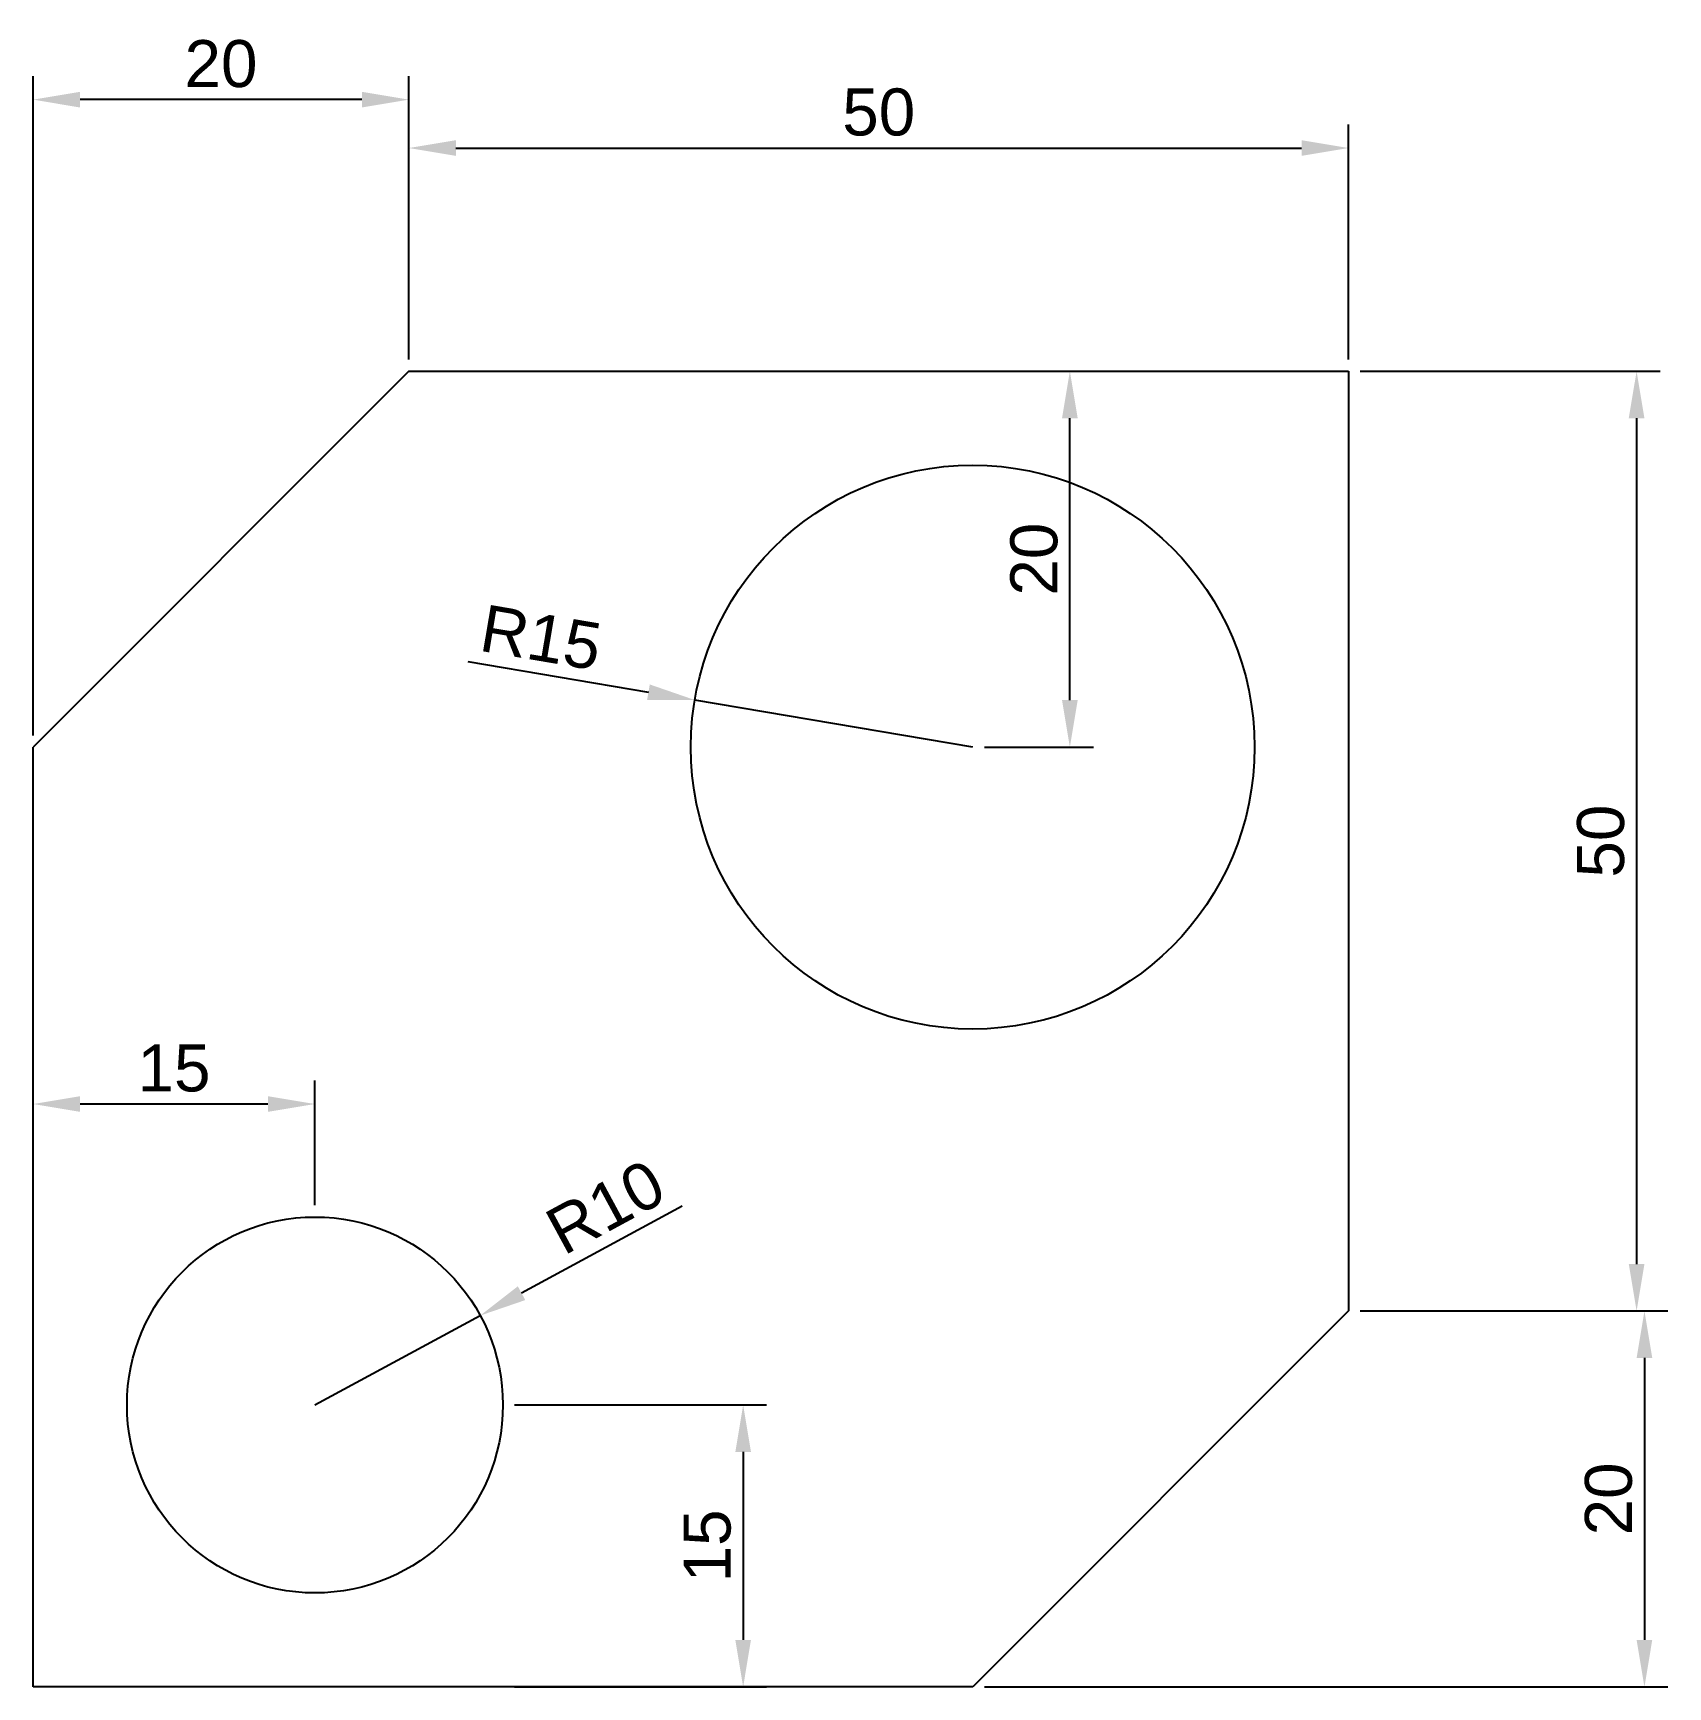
# Model space of a CAD drawing. Header units: millimetres. Extents: x 1820.7 to 1907.7, y 2060.1 to 2148.1.
import ezdxf

# ---------------------------------------------------------------- set-up
doc = ezdxf.new("R2010")
doc.units = ezdxf.units.MM
doc.styles.get("Standard").update_dxf_attribs({"font": 'arial.ttf'})
doc.dimstyles.new('ISO-25', dxfattribs={"dimtxt": 2.5, "dimasz": 2.5, "dimexe": 1.25, "dimexo": 0.625, "dimtad": 1, "dimtxsty": 'Standard', "dimcen": 2.5, "dimadec": 0, "dimazin": 0, "dimtfac": 1, "dimtmove": 0, "dimatfit": 3, "dimfxl": 1, "dimarcsym": 0})

# ---------------------------------------------------------------- blocks, each defined once
blk = doc.blocks.new('*D3')
at = {"color": 0, "lineweight": -2, "transparency": 16777216}
for p, q in [((1820.676, 2110.713), (1820.676, 2145.786)), ((1840.676, 2130.713), (1840.676, 2145.786)), ((1838.176, 2144.536), (1823.176, 2144.536))]:
    blk.add_line(p, q, dxfattribs=at)
at = {"color": 0, "transparency": 16777216}
for points in [[(1823.176, 2144.952), (1823.176, 2144.119), (1820.676, 2144.536)], [(1838.176, 2144.952), (1838.176, 2144.119), (1840.676, 2144.536)]]:
    blk.add_solid(points, dxfattribs=at)
at = {"layer": 'Defpoints', "color": 0, "transparency": 16777216}
for p in [(1820.676, 2144.536), (1840.676, 2130.088), (1820.676, 2110.088)]:
    blk.add_point(p, dxfattribs=at)
at = {"color": 0, "transparency": 16777216, "insert": (1830.676, 2146.437), "char_height": 2.5, "attachment_point": 5}
blk.add_mtext('20', dxfattribs=at)
blk = doc.blocks.new('*D4')
at = {"color": 0, "lineweight": -2, "transparency": 16777216}
for p, q in [((1820.676, 2085.713), (1820.676, 2092.35)), ((1835.676, 2085.713), (1835.676, 2092.35)), ((1833.176, 2091.1), (1823.176, 2091.1))]:
    blk.add_line(p, q, dxfattribs=at)
at = {"color": 0, "transparency": 16777216}
for points in [[(1823.176, 2091.516), (1823.176, 2090.683), (1820.676, 2091.1)], [(1833.176, 2091.516), (1833.176, 2090.683), (1835.676, 2091.1)]]:
    blk.add_solid(points, dxfattribs=at)
at = {"layer": 'Defpoints', "color": 0, "transparency": 16777216}
for p in [(1820.676, 2091.1), (1820.676, 2085.088), (1835.676, 2085.088)]:
    blk.add_point(p, dxfattribs=at)
at = {"color": 0, "transparency": 16777216, "insert": (1828.176, 2093.001), "char_height": 2.5, "attachment_point": 5}
blk.add_mtext('15', dxfattribs=at)
blk = doc.blocks.new('*D8')
at = {"color": 0, "lineweight": -2, "transparency": 16777216}
for p, q in [((1846.301, 2075.088), (1859.712, 2075.088)), ((1858.462, 2072.588), (1858.462, 2062.588)), ((1846.301, 2060.088), (1859.712, 2060.088))]:
    blk.add_line(p, q, dxfattribs=at)
at = {"color": 0, "transparency": 16777216}
for points in [[(1858.045, 2072.588), (1858.878, 2072.588), (1858.462, 2075.088)], [(1858.045, 2062.588), (1858.878, 2062.588), (1858.462, 2060.088)]]:
    blk.add_solid(points, dxfattribs=at)
at = {"layer": 'Defpoints', "color": 0, "transparency": 16777216}
for p in [(1845.676, 2075.088), (1845.676, 2060.088), (1858.462, 2060.088)]:
    blk.add_point(p, dxfattribs=at)
at = {"color": 0, "transparency": 16777216, "insert": (1856.56, 2067.588), "char_height": 2.5, "attachment_point": 5, "rotation": 90}
blk.add_mtext('15', dxfattribs=at)
blk = doc.blocks.new('*D10')
at = {"color": 0, "lineweight": -2, "transparency": 16777216}
for p, q in [((1855.215, 2085.659), (1846.67, 2081.036)), ((1835.676, 2075.088), (1844.472, 2079.846))]:
    blk.add_line(p, q, dxfattribs=at)
at = {"color": 0, "transparency": 16777216}
blk.add_solid([(1846.472, 2081.402), (1846.869, 2080.669), (1844.472, 2079.846)], dxfattribs=at)
at = {"layer": 'Defpoints', "color": 0, "transparency": 16777216}
for p in [(1844.472, 2079.846), (1835.676, 2075.088)]:
    blk.add_point(p, dxfattribs=at)
at = {"color": 0, "transparency": 16777216, "insert": (1851.137, 2085.615), "char_height": 2.5, "attachment_point": 5, "rotation": 28.41561}
blk.add_mtext('R10', dxfattribs=at)
blk = doc.blocks.new('*D11')
at = {"color": 0, "lineweight": -2, "transparency": 16777216}
for p, q in [((1843.817, 2114.641), (1853.422, 2113.012)), ((1870.676, 2110.088), (1855.887, 2112.595))]:
    blk.add_line(p, q, dxfattribs=at)
at = {"color": 0, "transparency": 16777216}
blk.add_solid([(1853.492, 2113.423), (1853.353, 2112.602), (1855.887, 2112.595)], dxfattribs=at)
at = {"layer": 'Defpoints', "color": 0, "transparency": 16777216}
for p in [(1855.887, 2112.595), (1870.676, 2110.088)]:
    blk.add_point(p, dxfattribs=at)
at = {"color": 0, "transparency": 16777216, "insert": (1847.705, 2115.91), "char_height": 2.5, "attachment_point": 5, "rotation": 350.37841}
blk.add_mtext('R15', dxfattribs=at)
blk = doc.blocks.new('*D12')
at = {"color": 0, "lineweight": -2, "transparency": 16777216}
for p, q in [((1840.676, 2130.713), (1840.676, 2143.212)), ((1890.676, 2130.713), (1890.676, 2143.212)), ((1843.176, 2141.962), (1888.176, 2141.962))]:
    blk.add_line(p, q, dxfattribs=at)
at = {"color": 0, "transparency": 16777216}
for points in [[(1843.176, 2142.379), (1843.176, 2141.545), (1840.676, 2141.962)], [(1888.176, 2142.379), (1888.176, 2141.545), (1890.676, 2141.962)]]:
    blk.add_solid(points, dxfattribs=at)
at = {"layer": 'Defpoints', "color": 0, "transparency": 16777216}
for p in [(1890.676, 2141.962), (1840.676, 2130.088), (1890.676, 2130.088)]:
    blk.add_point(p, dxfattribs=at)
at = {"color": 0, "transparency": 16777216, "insert": (1865.676, 2143.863), "char_height": 2.5, "attachment_point": 5}
blk.add_mtext('50', dxfattribs=at)
blk = doc.blocks.new('*D13')
at = {"color": 0, "lineweight": -2, "transparency": 16777216}
for p, q in [((1891.301, 2130.088), (1907.255, 2130.088)), ((1906.005, 2127.588), (1906.005, 2082.588)), ((1891.301, 2080.088), (1907.255, 2080.088))]:
    blk.add_line(p, q, dxfattribs=at)
at = {"color": 0, "transparency": 16777216}
for points in [[(1905.588, 2127.588), (1906.422, 2127.588), (1906.005, 2130.088)], [(1905.588, 2082.588), (1906.422, 2082.588), (1906.005, 2080.088)]]:
    blk.add_solid(points, dxfattribs=at)
at = {"layer": 'Defpoints', "color": 0, "transparency": 16777216}
for p in [(1890.676, 2130.088), (1890.676, 2080.088), (1906.005, 2080.088)]:
    blk.add_point(p, dxfattribs=at)
at = {"color": 0, "transparency": 16777216, "insert": (1904.103, 2105.088), "char_height": 2.5, "attachment_point": 5, "rotation": 90}
blk.add_mtext('50', dxfattribs=at)
blk = doc.blocks.new('*D14')
at = {"color": 0, "lineweight": -2, "transparency": 16777216}
for p, q in [((1891.301, 2080.088), (1907.672, 2080.088)), ((1906.422, 2077.588), (1906.422, 2062.588)), ((1871.301, 2060.088), (1907.672, 2060.088))]:
    blk.add_line(p, q, dxfattribs=at)
at = {"color": 0, "transparency": 16777216}
for points in [[(1906.005, 2077.588), (1906.838, 2077.588), (1906.422, 2080.088)], [(1906.005, 2062.588), (1906.838, 2062.588), (1906.422, 2060.088)]]:
    blk.add_solid(points, dxfattribs=at)
at = {"layer": 'Defpoints', "color": 0, "transparency": 16777216}
for p in [(1890.676, 2080.088), (1870.676, 2060.088), (1906.422, 2060.088)]:
    blk.add_point(p, dxfattribs=at)
at = {"color": 0, "transparency": 16777216, "insert": (1904.52, 2070.088), "char_height": 2.5, "attachment_point": 5, "rotation": 90}
blk.add_mtext('20', dxfattribs=at)
blk = doc.blocks.new('*D15')
at = {"color": 0, "lineweight": -2, "transparency": 16777216}
for p, q in [((1866.301, 2130.088), (1877.098, 2130.088)), ((1875.848, 2112.588), (1875.848, 2127.588)), ((1871.301, 2110.088), (1877.098, 2110.088))]:
    blk.add_line(p, q, dxfattribs=at)
at = {"color": 0, "transparency": 16777216}
for points in [[(1875.431, 2127.588), (1876.264, 2127.588), (1875.848, 2130.088)], [(1875.431, 2112.588), (1876.264, 2112.588), (1875.848, 2110.088)]]:
    blk.add_solid(points, dxfattribs=at)
at = {"layer": 'Defpoints', "color": 0, "transparency": 16777216}
for p in [(1865.676, 2130.088), (1875.848, 2130.088), (1870.676, 2110.088)]:
    blk.add_point(p, dxfattribs=at)
at = {"color": 0, "transparency": 16777216, "insert": (1873.946, 2120.088), "char_height": 2.5, "attachment_point": 5, "rotation": 90}
blk.add_mtext('20', dxfattribs=at)

msp = doc.modelspace()

# ---------------------------------------------------------------- linework, layer by layer
for p, q in [((1840.676, 2130.088), (1820.676, 2110.088)), ((1840.676, 2130.088), (1890.676, 2130.088)), ((1890.676, 2130.088), (1890.676, 2080.088)), ((1890.676, 2130.088), (1890.676, 2110.088)), ((1820.676, 2060.088), (1820.676, 2110.088)), ((1890.676, 2080.088), (1870.676, 2060.088)), ((1870.676, 2060.088), (1820.676, 2060.088))]:
    msp.add_line(p, q)
at = {"color": 244, "true_color": 0x991b1e}
msp.add_line((1875.676, 2110.088), (1875.676, 2110.088), dxfattribs=at)
for centre, radius in [((1870.676, 2110.088), 15), ((1835.676, 2075.088), 10)]:
    msp.add_circle(centre, radius)

# ---------------------------------------------------------------- dimensions: what is measured, and where the dimension line sits
for base, p1, p2, picture, middle in [((1820.676, 2144.536), (1840.676, 2130.088), (1820.676, 2110.088), '*D3', (1830.676, 2146.437)), ((1890.676, 2141.962), (1840.676, 2130.088), (1890.676, 2130.088), '*D12', (1865.676, 2143.863)), ((1820.676, 2091.1), (1835.676, 2085.088), (1820.676, 2085.088), '*D4', (1828.176, 2093.001))]:
    dim = msp.add_linear_dim(base=base, p1=p1, p2=p2, dimstyle='ISO-25', dxfattribs=at)
    dim.commit()
    dim.dimension.update_dxf_attribs({"geometry": picture, "text_midpoint": middle})
for base, p1, p2, picture, middle in [((1875.848, 2130.088), (1870.676, 2110.088), (1865.676, 2130.088), '*D15', (1873.946, 2120.088)), ((1906.005, 2080.088), (1890.676, 2130.088), (1890.676, 2080.088), '*D13', (1904.103, 2105.088)), ((1906.422, 2060.088), (1890.676, 2080.088), (1870.676, 2060.088), '*D14', (1904.52, 2070.088)), ((1858.462, 2060.088), (1845.676, 2075.088), (1845.676, 2060.088), '*D8', (1856.56, 2067.588))]:
    dim = msp.add_linear_dim(base=base, p1=p1, p2=p2, angle=90, dimstyle='ISO-25', dxfattribs=at)
    dim.commit()
    dim.dimension.update_dxf_attribs({"geometry": picture, "text_midpoint": middle})
for center, mpoint, picture, middle in [((1870.676, 2110.088), (1855.887, 2112.595), '*D11', (1847.705, 2115.91)), ((1835.676, 2075.088), (1844.472, 2079.846), '*D10', (1851.137, 2085.615))]:
    dim = msp.add_radius_dim(center=center, mpoint=mpoint, dimstyle='ISO-25', dxfattribs=at)
    dim.commit()
    dim.dimension.update_dxf_attribs({"geometry": picture, "text_midpoint": middle})

doc.saveas('drawing.dxf')
